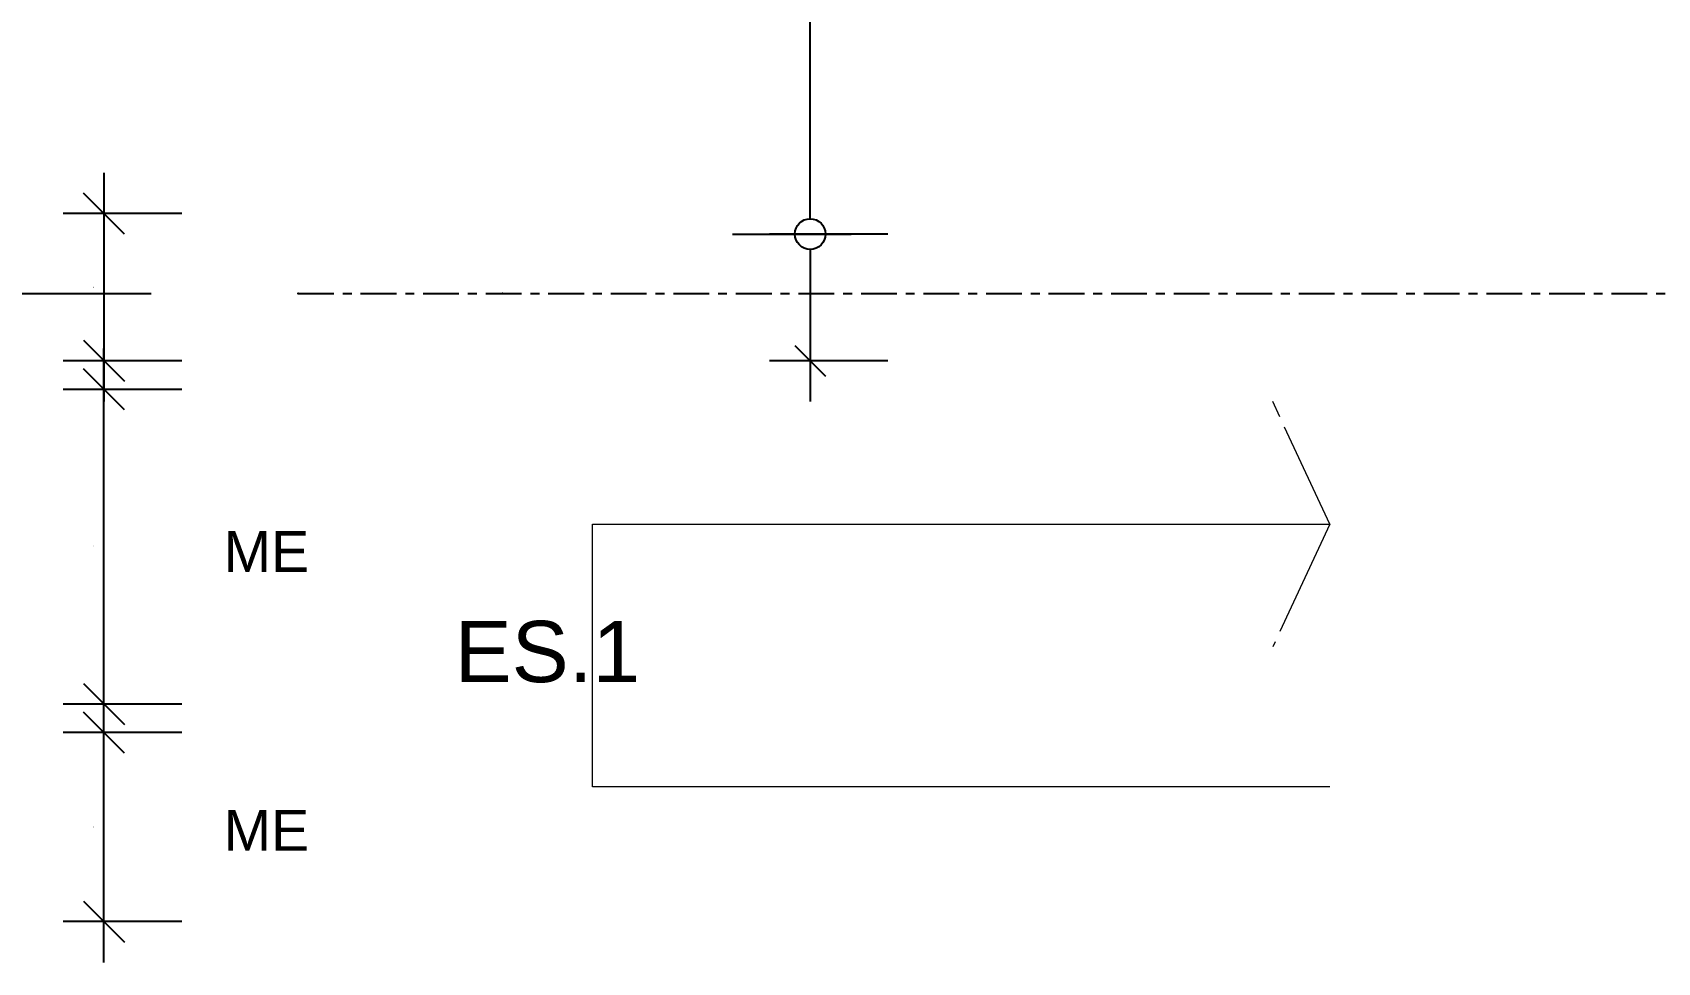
# Model space of a CAD drawing. Header units: millimetres. Extents: x -1379 to 1385823, y -4884429 to 548763.
# Drawn here: x 456351 to 464308, y -2309703 to -2305151 of the extents above; entities that cross this region are included whole.
import ezdxf

# ---------------------------------------------------------------- set-up
doc = ezdxf.new("R2010")
doc.units = ezdxf.units.MM
doc.linetypes.add('CENTER', pattern=[50.8, 31.75, -6.35, 6.35, -6.35])
doc.linetypes.add('TA_GL_000.70000', pattern=[1.925, 0.7, -0.175, 0.175, -0.175, 0.7])
for name, color, linetype in [('000 - 0_SYM_DWG_GRIDLINE_MAIN_COLOR_251', 7, 'Continuous'), ('000 - 0_SYM_DWG_LEVEL_MAIN_COLOR_2', 7, 'Continuous'), ('000 - 0_SYM_DWG_LEVEL_TEXT', 7, 'Continuous'), ('000 - D I M', 7, 'Continuous'), ('000 - GRID', 7, 'CENTER')]:
    doc.layers.add(name, color=color, linetype=linetype)
for name, color, linetype, lineweight in [('G-ANNO-TEXT', 7, 'Continuous', 9), ('S-STRS-ANNO', 7, 'Continuous', 9), ('S-STRS-IDEN', 7, 'Continuous', 35)]:
    doc.layers.add(name, color=color, linetype=linetype, lineweight=lineweight)
doc.styles.add('Arial_1', font='arial.ttf', dxfattribs={"height": 125})
doc.styles.add('Arial_2', font='arial.ttf', dxfattribs={"height": 3})
doc.styles.add('Arial_3', font='arial.ttf', dxfattribs={"height": 200})
doc.styles.add('TA', font='', dxfattribs={"height": 4.5})
doc.styles.get('TA').set_extended_font_data('Cordia New')
doc.dimstyles.new('DPA-DIM-3_0_C-T', dxfattribs={"dimscale": 304.8, "dimtxt": 306.07782, "dimasz": 0.492126, "dimexe": 0.656168, "dimexo": 0.0625, "dimgap": 0.164042, "dimtad": 0, "dimjust": 2, "dimdec": 0, "dimzin": 0, "dimdsep": 46, "dimtxsty": 'Arial_2', "dimblk1": 'DOTBLANK', "dimblk2": 'OBLIQUE', "dimsah": 1, "dimcen": 0.09, "dimdle": 0.656168, "dimclrd": 7, "dimclre": 7, "dimclrt": 7, "dimadec": 8, "dimazin": 0, "dimtfac": 1, "dimtdec": 4, "dimtix": 1, "dimtmove": 2, "dimatfit": 3, "dimfxl": 1.312336, "dimfxlon": 1, "dimtvp": 1, "dimtolj": 1, "dimtzin": 0, "dimarcsym": 2})
doc.dimstyles.new('DPA-DIM-3_0_T-T', dxfattribs={"dimscale": 304.8, "dimtxt": 306.07782, "dimasz": 0.656168, "dimexe": 0.656168, "dimexo": 0.0625, "dimgap": 0.164042, "dimtad": 1, "dimdec": 0, "dimzin": 0, "dimdsep": 46, "dimtxsty": 'Arial_2', "dimblk1": 'OBLIQUE', "dimblk2": 'OBLIQUE', "dimsah": 1, "dimcen": 0.09, "dimdle": 0.656168, "dimclrd": 7, "dimclre": 7, "dimclrt": 7, "dimadec": 8, "dimazin": 0, "dimtfac": 1, "dimtdec": 4, "dimtix": 1, "dimtmove": 0, "dimatfit": 3, "dimfxl": 1.312336, "dimfxlon": 1, "dimtvp": 1, "dimtolj": 1, "dimtzin": 0, "dimarcsym": 2})

# ---------------------------------------------------------------- blocks, each defined once
blk = doc.blocks.new('_Oblique')
at = {"color": 7, "linetype": 'ByBlock', "lineweight": -2}
blk.add_line((-0.5, -0.5), (0.5, 0.5), dxfattribs=at)
blk = doc.blocks.new('*D832')
at = {"layer": '000 - D I M', "color": 7, "lineweight": -2, "transparency": 16777216}
for p, q in [((456701.3, -2308637.7), (456701.3, -2306697.7)), ((457082.2, -2306897.7), (456501.3, -2306897.7)), ((457082.2, -2308437.7), (456501.3, -2308437.7))]:
    blk.add_line(p, q, dxfattribs=at)
at = {"layer": 'Defpoints', "color": 7, "transparency": 16777216}
for p in [(456701.3, -2306897.7), (457101.3, -2306897.7), (457101.3, -2308437.7)]:
    blk.add_point(p, dxfattribs=at)
at = {"layer": '000 - D I M', "color": 7, "lineweight": -2, "transparency": 16777216, "xscale": 200, "yscale": 200, "zscale": 200}
for p, rotation in [((456701.3, -2306897.7), 90), ((456701.3, -2308437.7), 270)]:
    blk.add_blockref('_Oblique', p, dxfattribs=dict(at, rotation=rotation))
at = {"layer": '000 - D I M', "color": 7, "transparency": 16777216, "insert": (456649.7, -2307667.7), "char_height": 3, "width": 1107.531, "attachment_point": 5, "rotation": 90, "style": 'Arial_2'}
blk.add_mtext('\\A1;1540', dxfattribs=at)
blk = doc.blocks.new('*D833')
at = {"layer": '000 - D I M', "color": 7, "lineweight": -2, "transparency": 16777216}
for p, q in [((456701.3, -2309702.7), (456701.3, -2308377.7)), ((457082.2, -2308577.7), (456501.3, -2308577.7)), ((457082.2, -2309502.7), (456501.3, -2309502.7))]:
    blk.add_line(p, q, dxfattribs=at)
at = {"layer": 'Defpoints', "color": 7, "transparency": 16777216}
for p in [(456701.3, -2308577.7), (457101.3, -2308577.7), (457101.3, -2309502.7)]:
    blk.add_point(p, dxfattribs=at)
at = {"layer": '000 - D I M', "color": 7, "lineweight": -2, "transparency": 16777216, "xscale": 200, "yscale": 200, "zscale": 200}
for p, rotation in [((456701.3, -2308577.7), 90), ((456701.3, -2309502.7), 270)]:
    blk.add_blockref('_Oblique', p, dxfattribs=dict(at, rotation=rotation))
at = {"layer": '000 - D I M', "color": 7, "transparency": 16777216, "insert": (456649.7, -2309040.2), "char_height": 3, "width": 830.648, "attachment_point": 5, "rotation": 90, "style": 'Arial_2'}
blk.add_mtext('\\A1;925', dxfattribs=at)
blk = doc.blocks.new('*D834')
at = {"layer": '000 - D I M', "color": 7, "lineweight": -2, "transparency": 16777216}
for p, q in [((456701.3, -2305837.7), (456701.3, -2306957.7)), ((457082.2, -2306037.7), (456501.3, -2306037.7)), ((457082.2, -2306757.7), (456501.3, -2306757.7))]:
    blk.add_line(p, q, dxfattribs=at)
at = {"layer": 'Defpoints', "color": 7, "transparency": 16777216}
for p in [(457101.3, -2306037.7), (456701.3, -2306757.7), (457101.3, -2306757.7)]:
    blk.add_point(p, dxfattribs=at)
at = {"layer": '000 - D I M', "color": 7, "lineweight": -2, "transparency": 16777216, "xscale": 200, "yscale": 200, "zscale": 200}
for p, rotation in [((456701.3, -2306037.7), 90), ((456701.3, -2306757.7), 270)]:
    blk.add_blockref('_Oblique', p, dxfattribs=dict(at, rotation=rotation))
at = {"layer": '000 - D I M', "color": 7, "transparency": 16777216, "insert": (456649.7, -2306397.7), "char_height": 3, "width": 830.648, "attachment_point": 5, "rotation": 90, "style": 'Arial_2'}
blk.add_mtext('\\A1;720', dxfattribs=at)
blk = doc.blocks.new('*D845')
at = {"layer": 'Defpoints', "color": 7, "transparency": 16777216}
for p in [(460017.8, -2306137.7), (460017.8, -2306137.7), (460159.3, -2306137.7)]:
    blk.add_point(p, dxfattribs=at)
blk = doc.blocks.new('_DotBlank')
at = {"color": 7, "linetype": 'ByBlock', "lineweight": -2}
blk.add_line((-0.5, 0), (-1, 0), dxfattribs=at)
blk.add_circle((0, 0), 0.5, dxfattribs=at)
blk = doc.blocks.new('_None')
blk = doc.blocks.new('*D815')
at = {"layer": '000 - D I M', "color": 7, "lineweight": -2, "transparency": 16777216}
for p, q in [((460159.3, -2305987.7), (460159.3, -2304517.7)), ((460540.2, -2304717.7), (459959.3, -2304717.7)), ((459778.3, -2306137.7), (460359.3, -2306137.7))]:
    blk.add_line(p, q, dxfattribs=at)
at = {"layer": 'Defpoints', "color": 7, "transparency": 16777216}
for p in [(460159.3, -2304717.7), (460559.3, -2304717.7), (459759.3, -2306137.7)]:
    blk.add_point(p, dxfattribs=at)
at = {"layer": '000 - D I M', "color": 7, "lineweight": -2, "transparency": 16777216, "xscale": 150, "yscale": 150, "zscale": 150}
for name, p, rotation in [('_Oblique', (460159.3, -2304717.7), 90), ('_DotBlank', (460159.3, -2306137.7), 270)]:
    blk.add_blockref(name, p, dxfattribs=dict(at, rotation=rotation))
at = {"layer": '000 - D I M', "color": 7, "transparency": 16777216, "insert": (459917.8, -2305907.6), "char_height": 3, "width": 1107.531, "attachment_point": 1, "rotation": 90, "line_spacing_factor": 0.941778, "style": 'Arial_2'}
blk.add_mtext('\\A1;1420', dxfattribs=at)
blk = doc.blocks.new('*D816')
at = {"layer": 'Defpoints', "color": 7, "transparency": 16777216}
for p in [(460159.3, -2306137.7), (460300.7, -2306137.7), (460300.7, -2306137.7)]:
    blk.add_point(p, dxfattribs=at)
blk = doc.blocks.new('*D817')
at = {"layer": '000 - D I M', "color": 7, "lineweight": -2, "transparency": 16777216}
for p, q in [((460540.2, -2306137.7), (459959.3, -2306137.7)), ((460159.3, -2306287.7), (460159.3, -2306957.7)), ((460540.2, -2306757.7), (459959.3, -2306757.7))]:
    blk.add_line(p, q, dxfattribs=at)
at = {"layer": 'Defpoints', "color": 7, "transparency": 16777216}
for p in [(460559.3, -2306137.7), (460159.3, -2306757.7), (460559.3, -2306757.7)]:
    blk.add_point(p, dxfattribs=at)
at = {"layer": '000 - D I M', "color": 7, "lineweight": -2, "transparency": 16777216, "xscale": 150, "yscale": 150, "zscale": 150}
for name, p, rotation in [('_DotBlank', (460159.3, -2306137.7), 90), ('_Oblique', (460159.3, -2306757.7), 270)]:
    blk.add_blockref(name, p, dxfattribs=dict(at, rotation=rotation))
at = {"layer": '000 - D I M', "color": 7, "transparency": 16777216, "insert": (459917.8, -2306747.7), "char_height": 3, "width": 830.648, "attachment_point": 1, "rotation": 90, "line_spacing_factor": 0.941778, "style": 'Arial_2'}
blk.add_mtext('\\A1;620', dxfattribs=at)
blk = doc.blocks.new('*U1773')
at = {"layer": '000 - 0_SYM_DWG_GRIDLINE_MAIN_COLOR_251', "color": 7, "linetype": 'ByBlock', "ltscale": 5}
blk.add_line((20, 0), (-155.16, 0), dxfattribs=at)
at = {"layer": '000 - 0_SYM_DWG_GRIDLINE_MAIN_COLOR_251', "color": 7}
blk.add_point((0, 0), dxfattribs=at)
at = {"color": 7, "style": 'TA', "flags": 1}
blk.add_attdef('LOCATION', (6, -6), '', height=4.5, rotation=270, dxfattribs=at)
blk = doc.blocks.new('*U1771')
at = {"layer": '000 - 0_SYM_DWG_LEVEL_MAIN_COLOR_2'}
blk.add_hatch(color=7, dxfattribs=at).paths.add_polyline_path([(-80.41, 5.18), (-83.4, 0), (-86.39, 5.18)])
at = {"color": 7}
blk.add_point((0, 0), dxfattribs=at)
at = {"layer": '000 - 0_SYM_DWG_GRIDLINE_MAIN_COLOR_251', "color": 7}
blk.add_lwpolyline([(-83.4, 0), (-23.4, 0), (-18.9, 0), (-14.4, 0)], dxfattribs=at)
at = {"layer": '000 - 0_SYM_DWG_LEVEL_MAIN_COLOR_2', "color": 7, "lineweight": 25}
for p, q in [((-80.41, 5.18), (-86.39, 5.18)), ((-86.39, 5.18), (-83.4, 0)), ((-83.4, 0), (-80.41, 5.18))]:
    blk.add_line(p, q, dxfattribs=at)
at = {"layer": '000 - 0_SYM_DWG_LEVEL_TEXT', "color": 7, "style": 'Arial_1'}
for tag, p in [('LV_NAME_1', (-79.18, 11.92)), ('LV_NAME_2', (-79.19, 6.83)), ('LV_NAME_3', (-79.2, 1.74))]:
    blk.add_attdef(tag, p, '', height=3, dxfattribs=at)

msp = doc.modelspace()

# ---------------------------------------------------------------- linework, layer by layer
at = {"layer": 'S-STRS-ANNO', "color": 7}
for p, q in [((462458.8, -2307032.7), (462423.8, -2306957.7)), ((462703.8, -2307557.7), (462482.2, -2307082.7)), ((459093.8, -2307557.7), (460463.8, -2307557.7)), ((459093.8, -2308842.7), (459093.8, -2307557.7)), ((460463.8, -2307557.7), (460743.8, -2307557.7)), ((460743.8, -2307557.7), (461023.8, -2307557.7)), ((461023.8, -2307557.7), (461303.8, -2307557.7)), ((461303.8, -2307557.7), (461583.8, -2307557.7)), ((461583.8, -2307557.7), (461863.8, -2307557.7)), ((461863.8, -2307557.7), (462143.8, -2307557.7)), ((462143.8, -2307557.7), (462423.8, -2307557.7)), ((462423.8, -2307557.7), (462703.8, -2307557.7)), ((462703.8, -2307557.7), (462458.8, -2308082.7)), ((462435.5, -2308132.7), (462423.8, -2308157.7)), ((460183.8, -2308842.7), (459093.8, -2308842.7)), ((460463.8, -2308842.7), (460183.8, -2308842.7)), ((460743.8, -2308842.7), (460463.8, -2308842.7)), ((461023.8, -2308842.7), (460743.8, -2308842.7)), ((461303.8, -2308842.7), (461023.8, -2308842.7)), ((461583.8, -2308842.7), (461303.8, -2308842.7)), ((461863.8, -2308842.7), (461583.8, -2308842.7)), ((462143.8, -2308842.7), (461863.8, -2308842.7)), ((462703.8, -2308842.7), (462143.8, -2308842.7))]:
    msp.add_line(p, q, dxfattribs=at)

# ---------------------------------------------------------------- block references
at = {"color": 7, "xscale": 50, "yscale": 50, "zscale": 50}
msp.add_blockref('*U1771', (457651.9, -2306429.4), dxfattribs=at).add_auto_attribs({'LV_NAME_2': 'LOWER ROOF LEVEL', 'LV_NAME_3': 'EL. +109.750'})
at = {"layer": '000 - GRID', "color": 7, "linetype": 'TA_GL_000.70000', "xscale": 50, "yscale": 50, "zscale": 50, "rotation": 180}
msp.add_blockref('*U1773', (458651.9, -2306429.4), dxfattribs=at)

# ---------------------------------------------------------------- texts
at = {"layer": 'G-ANNO-TEXT', "color": 7, "char_height": 200, "width": 513.08, "attachment_point": 1, "style": 'Arial_3'}
for insert in [(457286.7, -2307591.7), (457286.7, -2308955.9)]:
    msp.add_mtext('ME', dxfattribs=dict(at, insert=insert))
at = {"layer": 'S-STRS-IDEN', "color": 7, "lineweight": 9, "insert": (458417.9, -2308030.8), "char_height": 300, "width": 1122.362, "attachment_point": 1, "style": 'Arial_2'}
msp.add_mtext('ES.1', dxfattribs=at)

# ---------------------------------------------------------------- dimensions: what is measured, and where the dimension line sits
at = {"layer": '000 - D I M', "color": 7}
for base, p1, p2, override, picture, middle in [((460159.3, -2304717.7), (459759.3, -2306137.7), (460559.3, -2304717.7), {"dimpost": '<>', "dimclrd": 7, "dimclre": 7, "dimclrt": 7, "dimfxl": 1629.846619}, '*D815', (459919.8, -2305353.9)), ((460159.3, -2306757.7), (460559.3, -2306137.7), (460559.3, -2306757.7), {"dimpost": '<>', "dimclrd": 7, "dimclre": 7, "dimclrt": 7, "dimfxl": 620}, '*D817', (459919.8, -2306332.4))]:
    dim = msp.add_linear_dim(base=base, p1=p1, p2=p2, angle=90, dimstyle='DPA-DIM-3_0_C-T', override=override, dxfattribs=at)
    dim.commit()
    dim.dimension.update_dxf_attribs({"geometry": picture, "text_midpoint": middle, "dimtype": 160, "text_rotation": 90})
for base, p1, p2, override, picture, middle in [((456701.3, -2306757.7), (457101.3, -2306037.7), (457101.3, -2306757.7), {"dimpost": '<>', "dimclrd": 7, "dimclre": 7, "dimclrt": 7, "dimfxl": 720}, '*D834', (456649.7, -2306397.7)), ((456701.3, -2306897.7), (457101.3, -2308437.7), (457101.3, -2306897.7), {"dimpost": '<>', "dimclrd": 7, "dimclre": 7, "dimclrt": 7, "dimfxl": 1540}, '*D832', (456649.7, -2307667.7)), ((456701.3, -2308577.7), (457101.3, -2309502.7), (457101.3, -2308577.7), {"dimpost": '<>', "dimclrd": 7, "dimclre": 7, "dimclrt": 7, "dimfxl": 925}, '*D833', (456649.7, -2309040.2))]:
    dim = msp.add_linear_dim(base=base, p1=p1, p2=p2, angle=90, dimstyle='DPA-DIM-3_0_T-T', override=override, dxfattribs=at)
    dim.commit()
    dim.dimension.update_dxf_attribs({"geometry": picture, "text_midpoint": middle})
for p1, p2, picture in [((460017.8, -2306137.7), (460017.8, -2306137.7), '*D845'), ((460300.7, -2306137.7), (460300.7, -2306137.7), '*D816')]:
    dim = msp.add_linear_dim(base=(460159.3, -2306137.7), p1=p1, p2=p2, angle=90, text=' ', dimstyle='DPA-DIM-3_0_C-T', override={"dimpost": '<>', "dimblk": 'None', "dimse1": 1, "dimse2": 1, "dimsd1": 1, "dimsd2": 1, "dimclrd": 7, "dimclre": 7, "dimclrt": 7, "dimfxl": 0}, dxfattribs=at)
    dim.commit()
    dim.dimension.update_dxf_attribs({"geometry": picture, "text_midpoint": (460159.3, -2306137.7)})

doc.saveas('drawing.dxf')
